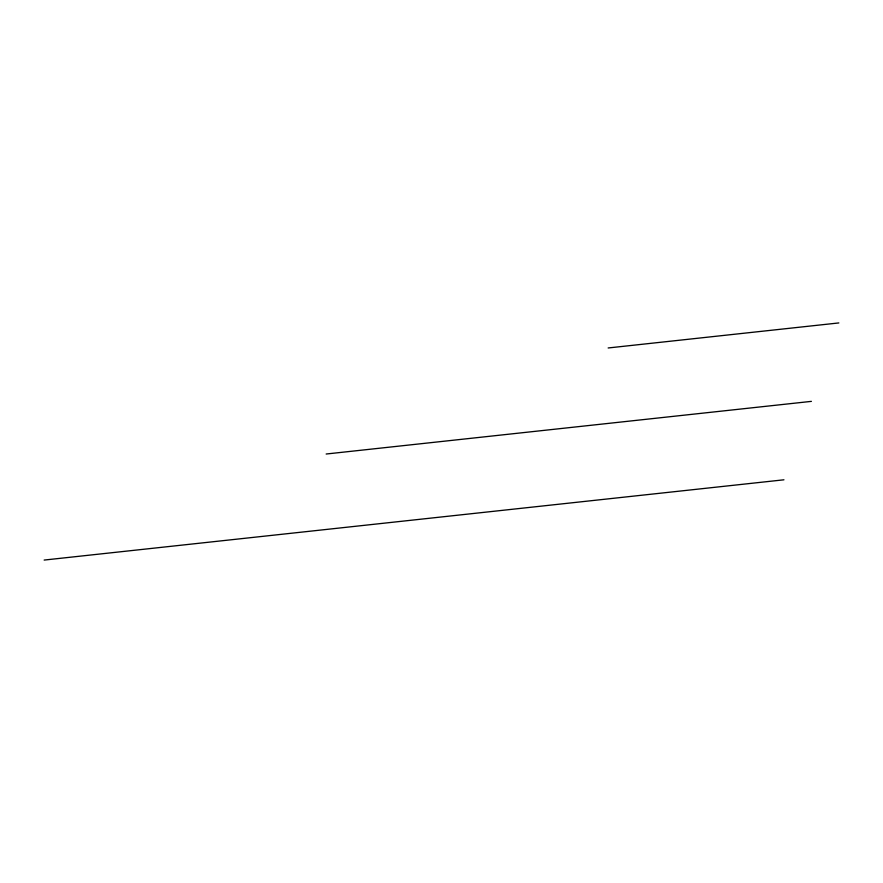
<?xml version="1.0" encoding="UTF-8"?>
<svg xmlns="http://www.w3.org/2000/svg" width="883" height="883" viewBox="0 0 883 883"><rect width="100%" height="100%" fill="white"/><g stroke="black" fill="none" stroke-linecap="round" stroke-linejoin="round"><path stroke-width="1.32" d="M608.155 347.968L838.85 322.935M326.158 454.017L811.4 401.368M44.15 560.065L783.949 479.8"/></g></svg>
